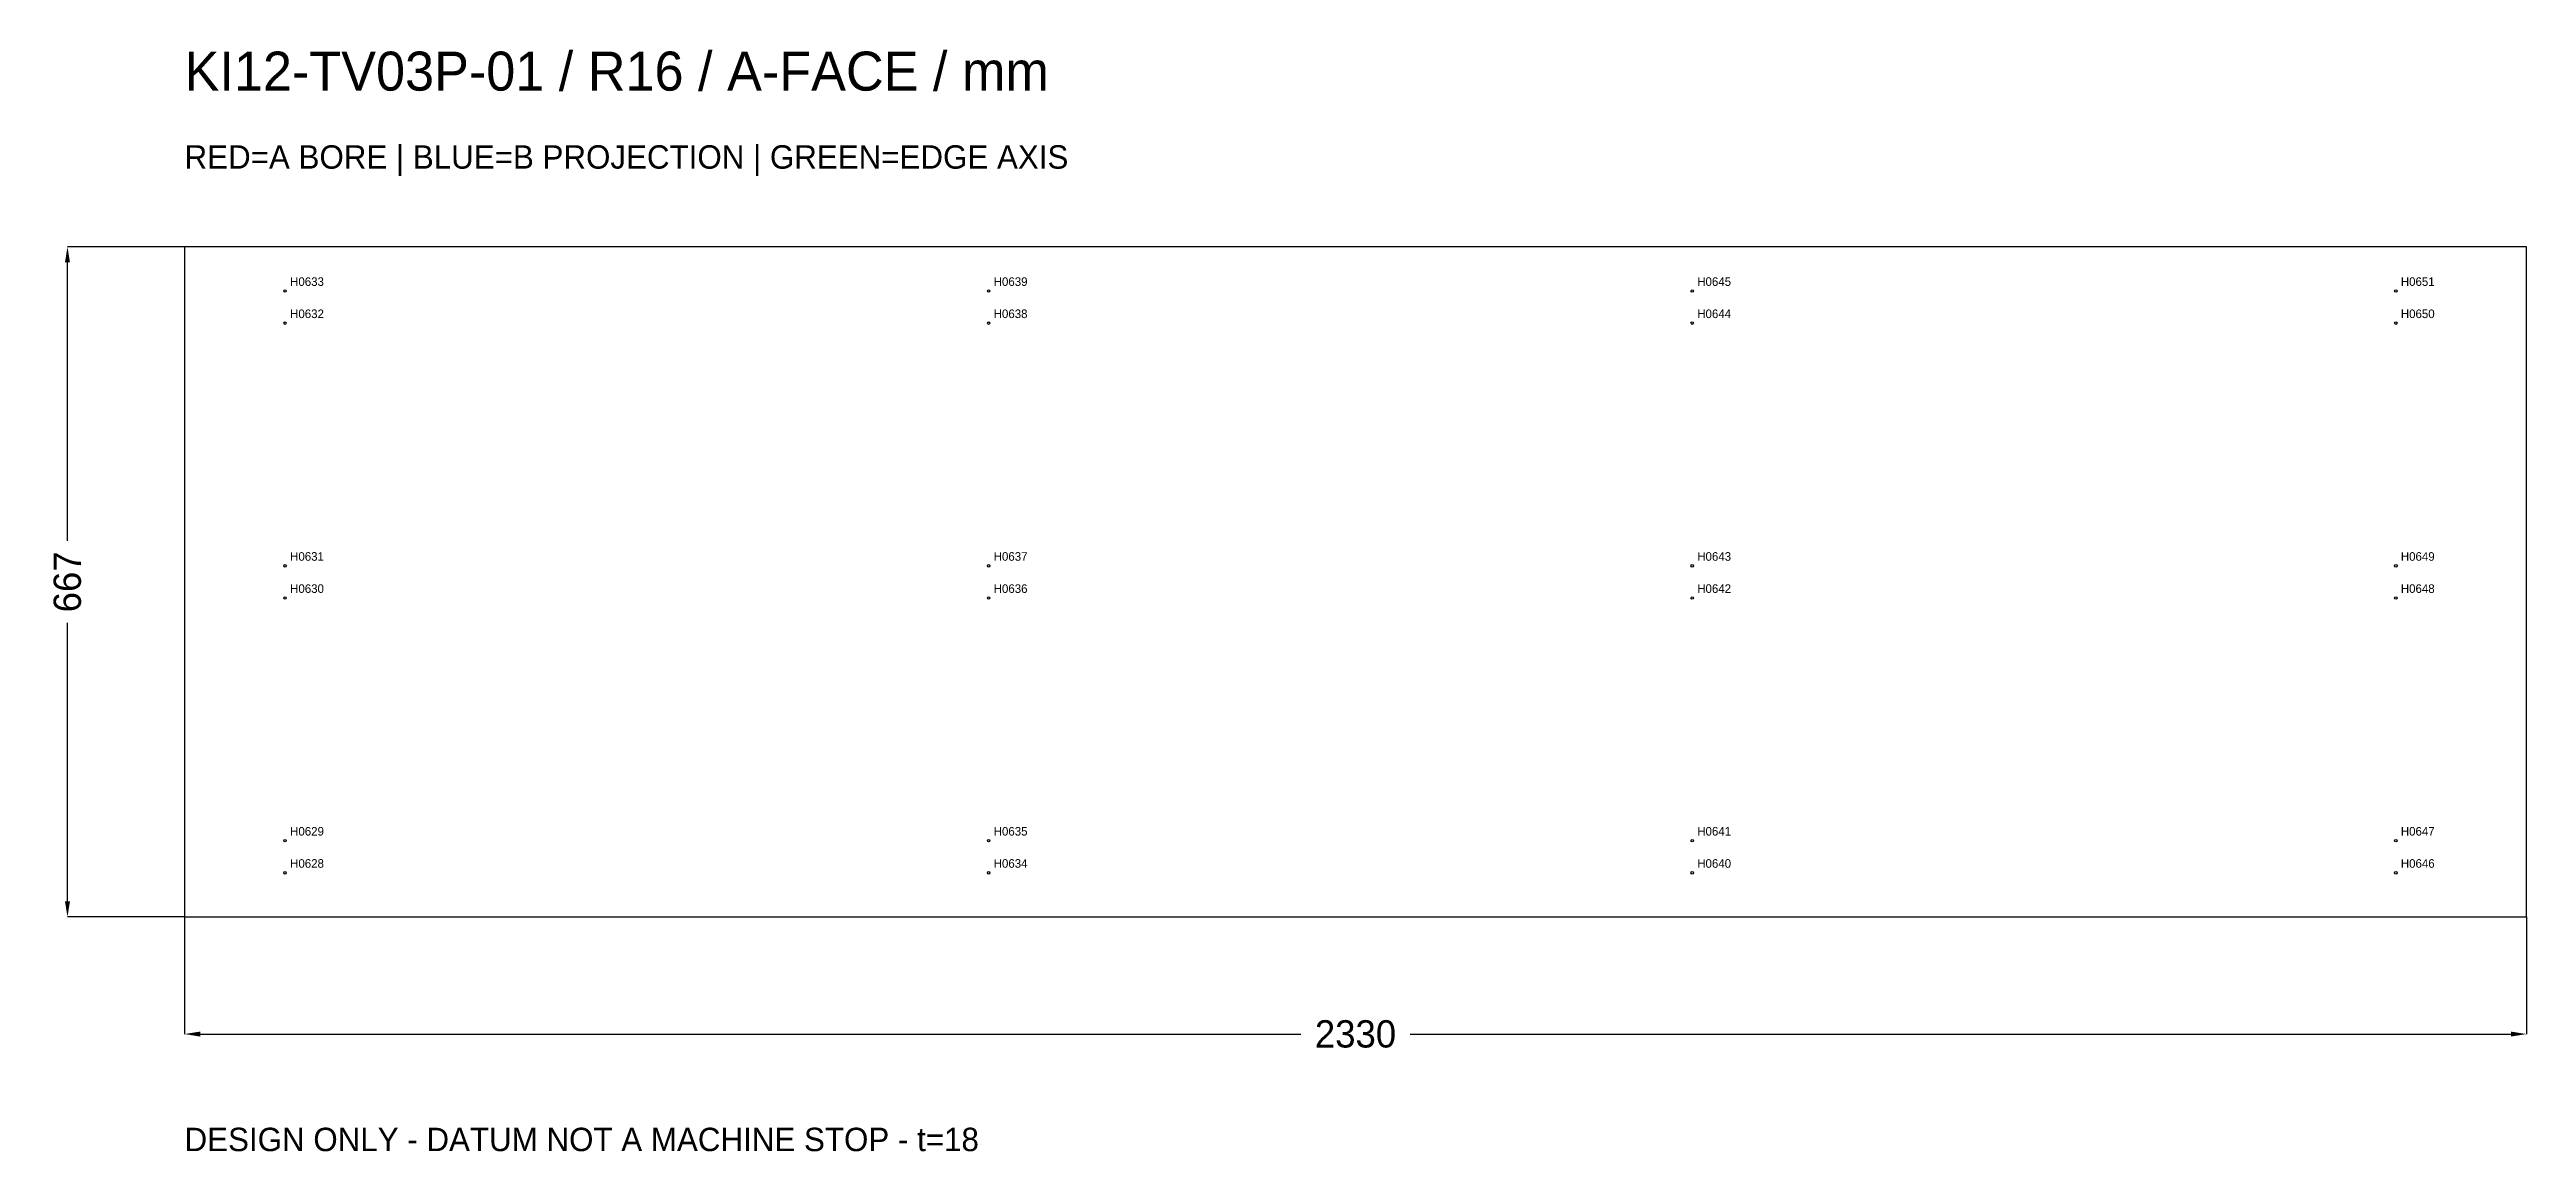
# Model space of a CAD drawing. Header units: millimetres. Extents: x -134 to 2330, y -233 to 863.
import ezdxf

# ---------------------------------------------------------------- set-up
doc = ezdxf.new("R2010")
doc.units = ezdxf.units.MM
for name, color, linetype in [('BORE_A', 1, 'Continuous'), ('CONTOUR', 7, 'Continuous'), ('TEXT', 7, 'Continuous')]:
    doc.layers.add(name, color=color, linetype=linetype)
doc.dimstyles.get("Standard").update_dxf_attribs({"dimtxt": 2.5, "dimasz": 2.5, "dimexe": 1.25, "dimexo": 0.625, "dimtad": 1, "dimcen": 2.5, "dimazin": 3, "dimtfac": 1, "dimtmove": 0, "dimatfit": 3})

# ---------------------------------------------------------------- blocks, each defined once
blk = doc.blocks.new('_CLOSEDFILLED')
at = {"color": 0, "linetype": 'BYBLOCK'}
blk.add_solid([(-1, 0.16), (0, 0), (-1, -0.16)], dxfattribs=at)
blk = doc.blocks.new('*D1')
at = {"color": 2}
for p, q in [((0, 0), (0, -116.5)), ((2330, 0), (2330, -116.5)), ((15.5, -116.5), (1110.6, -116.5)), ((1219.4, -116.5), (2314.5, -116.5))]:
    blk.add_line(p, q, dxfattribs=at)
at = {"layer": 'Defpoints'}
for p in [(0, 0), (2330, 0), (0, -116.5)]:
    blk.add_point(p, dxfattribs=at)
at = {"color": 2, "xscale": 15.533333333333335, "yscale": 15.533333333333335, "rotation": 180}
blk.add_blockref('_CLOSEDFILLED', (0, -116.5), dxfattribs=at)
at = {"color": 2, "xscale": 15.533333333333335, "yscale": 15.533333333333335}
blk.add_blockref('_CLOSEDFILLED', (2330, -116.5), dxfattribs=at)
at = {"color": 7, "insert": (1165, -116.5), "char_height": 27.18, "attachment_point": 5}
blk.add_mtext('2330', dxfattribs=at)
blk = doc.blocks.new('*D2')
at = {"color": 2}
for p, q in [((0, 667), (-116.5, 667)), ((-116.5, 374.3), (-116.5, 651.5)), ((-116.5, 15.5), (-116.5, 292.7)), ((0, 0), (-116.5, 0))]:
    blk.add_line(p, q, dxfattribs=at)
at = {"layer": 'Defpoints'}
for p in [(0, 667), (-116.5, 0), (0, 0)]:
    blk.add_point(p, dxfattribs=at)
at = {"color": 2, "xscale": 15.533333333333335, "yscale": 15.533333333333335}
for p, rotation in [((-116.5, 667), 90), ((-116.5, 0), 270)]:
    blk.add_blockref('_CLOSEDFILLED', p, dxfattribs=dict(at, rotation=rotation))
at = {"color": 7, "insert": (-116.5, 333.5), "char_height": 27.18, "attachment_point": 5, "rotation": 90}
blk.add_mtext('667', dxfattribs=at)

msp = doc.modelspace()

# ---------------------------------------------------------------- linework, layer by layer
at = {"layer": 'BORE_A'}
for centre in [(100, 623.002), (800, 623.002), (1500, 623.002), (2200, 623.002), (100, 590.998), (800, 590.998), (1500, 590.998), (2200, 590.998), (100, 349.502), (800, 349.502), (1500, 349.502), (2200, 349.502), (100, 317.498), (800, 317.498), (1500, 317.498), (2200, 317.498), (100, 76.002), (800, 76.002), (1500, 76.002), (2200, 76.002), (100, 43.998), (800, 43.998), (1500, 43.998), (2200, 43.998)]:
    msp.add_circle(centre, 1.25, dxfattribs=at)
at = {"layer": 'CONTOUR'}
msp.add_lwpolyline([(0, 0), (2330, 0), (2330, 667), (0, 667)], close=True, dxfattribs=at)

# ---------------------------------------------------------------- texts
at = {"layer": 'TEXT'}
for s, height, p in [('KI12-TV03P-01 / R16 / A-FACE / mm', 38.83333, (0, 822.333)), ('RED=A BORE | BLUE=B PROJECTION | GREEN=EDGE AXIS', 23.3, (0, 744.667)), ('H0633', 8.5433, (105, 628.002)), ('H0639', 8.5433, (805, 628.002)), ('H0645', 8.5433, (1505, 628.002)), ('H0651', 8.5433, (2205, 628.002)), ('H0632', 8.5433, (105, 595.998)), ('H0638', 8.5433, (805, 595.998)), ('H0644', 8.5433, (1505, 595.998)), ('H0650', 8.5433, (2205, 595.998)), ('H0631', 8.5433, (105, 354.502)), ('H0637', 8.5433, (805, 354.502)), ('H0643', 8.5433, (1505, 354.502)), ('H0649', 8.5433, (2205, 354.502)), ('H0630', 8.5433, (105, 322.498)), ('H0636', 8.5433, (805, 322.498)), ('H0642', 8.5433, (1505, 322.498)), ('H0648', 8.5433, (2205, 322.498)), ('H0629', 8.5433, (105, 81.002)), ('H0635', 8.5433, (805, 81.002)), ('H0641', 8.5433, (1505, 81.002)), ('H0647', 8.5433, (2205, 81.002)), ('H0628', 8.5433, (105, 48.998)), ('H0634', 8.5433, (805, 48.998)), ('H0640', 8.5433, (1505, 48.998)), ('H0646', 8.5433, (2205, 48.998)), ('DESIGN ONLY - DATUM NOT A MACHINE STOP - t=18', 23.3, (0, -233))]:
    msp.add_text(s, height=height, dxfattribs=at).set_placement(p)

# ---------------------------------------------------------------- dimensions: what is measured, and where the dimension line sits
dim = msp.add_linear_dim(base=(-116.5, 0), p1=(0, 0), p2=(0, 667), angle=90, dimstyle='Standard', override={"dimtxt": 27.183333, "dimasz": 15.533333, "dimdec": 2, "dimclrd": 2, "dimclre": 2, "dimclrt": 7})
dim.commit()
dim.dimension.update_dxf_attribs({"geometry": '*D2', "text_midpoint": (-116.5, 333.5)})
dim = msp.add_linear_dim(base=(0, -116.5), p1=(0, 0), p2=(2330, 0), dimstyle='Standard', override={"dimtxt": 27.183333, "dimasz": 15.533333, "dimdec": 2, "dimclrd": 2, "dimclre": 2, "dimclrt": 7})
dim.commit()
dim.dimension.update_dxf_attribs({"geometry": '*D1', "text_midpoint": (1165, -116.5)})

doc.saveas('drawing.dxf')
